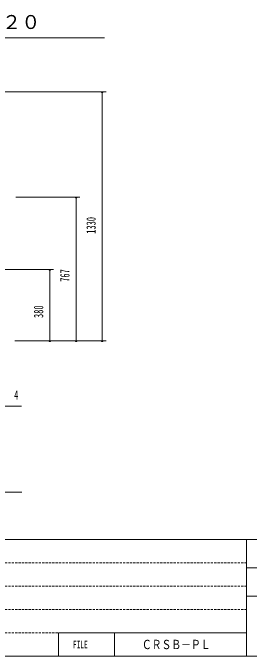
# Model space of a CAD drawing. Units: millimetres, scale not verified. Extents: x -5740 to 5740, y -4020 to 4020.
# Drawn here: x 314 to 1575, y -4020 to -580 of the extents above; entities that cross this region are included whole.
import ezdxf
from ezdxf.enums import TextEntityAlignment as Align

# ---------------------------------------------------------------- set-up
doc = ezdxf.new("R2010")
doc.units = ezdxf.units.MM
doc.header["$LTSCALE"] = 10
doc.linetypes.add('DASHED1', pattern=[1.8, 1.2, -0.6])
doc.layers.add('0-1_0_F_', color=7, linetype='Continuous')
doc.layers.add('0-5_2_5_DIM', color=3, linetype='Continuous', lineweight=18)
doc.layers.add('0-7_F_F_', color=5, linetype='Continuous', lineweight=18)
doc.styles.add('ＭＳ ゴシック', font='')
doc.styles.get('ＭＳ ゴシック').set_extended_font_data('MS Gothic')

msp = doc.modelspace()

# ---------------------------------------------------------------- linework, layer by layer
at = {"layer": '0-5_2_5_DIM'}
for p, q in [((802.73, -713.31), (-1477.27, -713.31)), ((-501.4, -1002.81), (811, -1002.81)), ((796, -1002.81), (786, -1002.81)), ((791, -2332.81), (791, -1002.81)), ((330.6, -1565.81), (671, -1565.81)), ((656, -1565.81), (646, -1565.81)), ((651, -1565.81), (651, -2332.81)), ((177.3, -1952.81), (531, -1952.81)), ((516, -1952.81), (506, -1952.81)), ((511, -1952.81), (511, -2332.81)), ((324.2, -2332.81), (811, -2332.81)), ((516, -2332.81), (506, -2332.81)), ((656, -2332.81), (646, -2332.81)), ((796, -2332.81), (786, -2332.81)), ((-1479, -2682.81), (360, -2682.81)), ((361, -3142.81), (-1319, -3142.81))]:
    msp.add_line(p, q, dxfattribs=at)
for centre in [(791, -1002.81), (651, -1565.81), (511, -1952.81), (511, -2332.81), (651, -2332.81), (791, -2332.81)]:
    msp.add_arc(centre, 5, 180, 0, dxfattribs=at)
at = {"layer": '0-7_F_F_'}
for p, q in [((5740, -3396), (-5740, -3396)), ((1560, -4020), (1560, -3396)), ((1560, -3548), (3080, -3548)), ((1560, -3700), (3080, -3700)), ((556.8, -3895.2), (556.8, -4020)), ((556.8, -3895.2), (1560, -3895.2)), ((856.8, -3895.2), (856.8, -4020)), ((-5740, -4020), (5740, -4020))]:
    msp.add_line(p, q, dxfattribs=at)
at = {"layer": '0-7_F_F_', "color": 6, "linetype": 'DASHED1'}
for p, q in [((-5740, -3520.8), (1560, -3520.8)), ((-5740, -3645.6), (1560, -3645.6)), ((-5740, -3770.4), (1560, -3770.4)), ((-5740, -3895.2), (556.8, -3895.2))]:
    msp.add_line(p, q, dxfattribs=at)

# ---------------------------------------------------------------- texts
at = {"layer": '0-1_0_F_', "style": 'ＭＳ ゴシック', "width": 0.75}
msp.add_text('ＣＲＳＢ－ＰＬ', height=49.85, dxfattribs=at).set_placement((1002.6, -3997.6), align=Align.BOTTOM_LEFT)
at = {"layer": '0-5_2_5_DIM', "color": 7, "style": 'ＭＳ ゴシック'}
msp.add_text('ＣＲＳＢ－４０６\u3000正面図\u3000Ｓ＝１／２０', height=74.78, dxfattribs=at).set_placement((-1477.27, -688.31), align=Align.BOTTOM_LEFT)
at = {"layer": '0-5_2_5_DIM', "color": 7, "style": 'ＭＳ ゴシック', "width": 0.6}
for s, p in [('1330', (771, -1760.81)), ('767', (631, -2017.81)), ('380', (491, -2211.31))]:
    msp.add_text(s, height=49.85, rotation=90, dxfattribs=at).set_placement(p, align=Align.BOTTOM_LEFT)
msp.add_text('4', height=49.85, dxfattribs=at).set_placement((321, -2662.81), align=Align.BOTTOM_LEFT)
at = {"layer": '0-7_F_F_', "color": 7, "style": 'ＭＳ ゴシック', "width": 0.6}
msp.add_text('FILE', height=39.88, dxfattribs=at).set_placement((635.3, -3989.6), align=Align.BOTTOM_LEFT)

doc.saveas('drawing.dxf')
